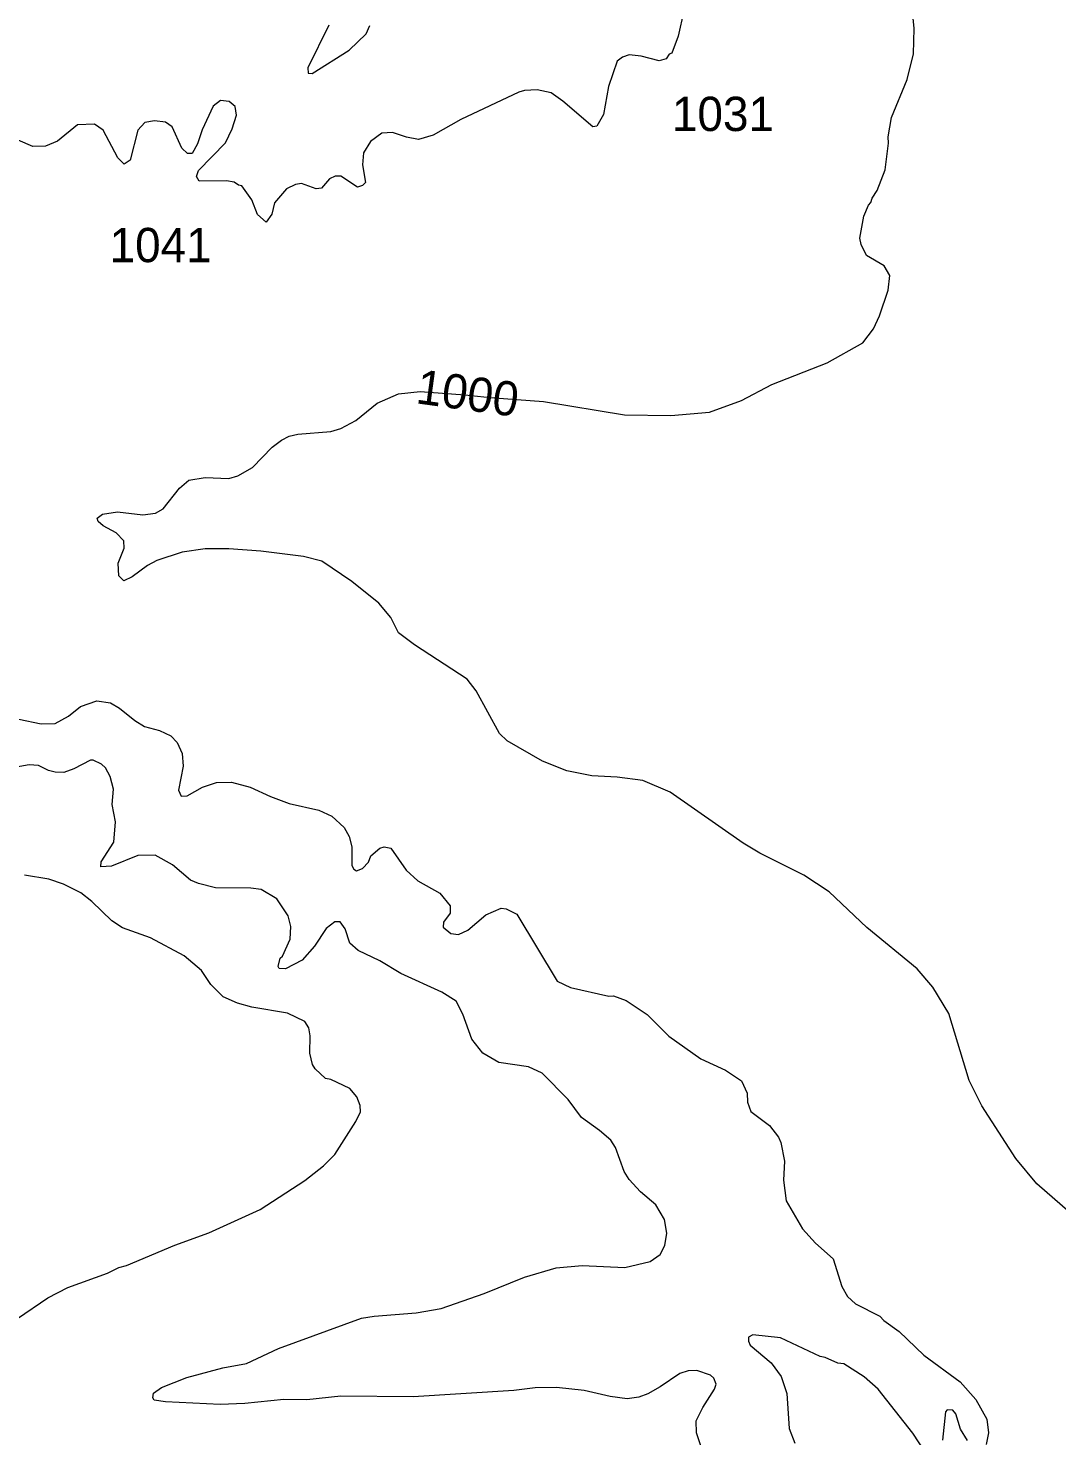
# Model space of a CAD drawing. Header units: kilometres. Extents: x 178.1 to 232.4, y 8228.7 to 8284.8.
# Drawn here: x 205.64 to 210.44, y 8270.56 to 8277.12 of the extents above; entities that cross this region are included whole.
import ezdxf

# ---------------------------------------------------------------- set-up
doc = ezdxf.new("R2010")
doc.units = ezdxf.units.KM
for name, color, linetype in [('1', 7, 'Continuous'), ('2', 7, 'Continuous'), ('21', 7, 'Continuous'), ('61', 7, 'Continuous')]:
    doc.layers.add(name, color=color, linetype=linetype)
doc.styles.add('dgn002', font='dgn002.shx')

msp = doc.modelspace()

# ---------------------------------------------------------------- linework, layer by layer
at = {"layer": '1', "color": 5, "linetype": 'Continuous', "lineweight": 13, "flags": 128}
for points in [[(205.9673, 8274.8364), (205.9921, 8274.8553), (206.0617, 8274.8655), (206.1793, 8274.851), (206.2393, 8274.8591), (206.2751, 8274.8795), (206.3506, 8274.9759), (206.3939, 8275.0137), (206.4699, 8275.0252), (206.5806, 8275.0215), (206.6221, 8275.0336), (206.6912, 8275.0731), (206.782, 8275.1672), (206.8259, 8275.1996), (206.8625, 8275.2178), (206.9027, 8275.2278), (207.0567, 8275.2405), (207.1025, 8275.2537), (207.1728, 8275.2915), (207.2722, 8275.3717), (207.372, 8275.4152), (207.4724, 8275.4268), (207.681, 8275.4112), (207.7988, 8275.399), (208.0475, 8275.3808), (208.4254, 8275.3184), (208.6418, 8275.3151), (208.8218, 8275.3301), (208.97, 8275.3845), (209.1118, 8275.4594), (209.3703, 8275.5599), (209.537, 8275.6542), (209.5857, 8275.7185), (209.6145, 8275.7793), (209.6542, 8275.8984), (209.6622, 8275.9672), (209.6358, 8276.0128), (209.5536, 8276.0608), (209.5288, 8276.1125), (209.5224, 8276.1421), (209.5411, 8276.2449), (209.5622, 8276.2959), (209.5742, 8276.3072), (209.5798, 8276.3282), (209.6026, 8276.3646), (209.6404, 8276.4599), (209.6555, 8276.585), (209.6541, 8276.6146), (209.6704, 8276.7035), (209.7426, 8276.8814), (209.7724, 8277.0006), (209.7757, 8277.1198), (209.7565, 8277.3128)], [(208.701, 8277.2013), (208.6761, 8277.0828), (208.6464, 8277.0046), (208.6338, 8277.0002)], [(208.4466, 8276.9971), (208.4163, 8276.9856), (208.3911, 8276.9667)], [(208.6338, 8277.0002), (208.6189, 8276.9779), (208.5867, 8276.9678), (208.5035, 8276.9909), (208.4466, 8276.9971)], [(208.3911, 8276.9667), (208.3503, 8276.8484), (208.3272, 8276.7175), (208.2958, 8276.6634), (208.278, 8276.6602), (208.138, 8276.7799), (208.083, 8276.8196), (208.0187, 8276.8326), (207.9594, 8276.8294), (207.9318, 8276.8219), (207.6623, 8276.6943), (207.5332, 8276.6218), (207.4641, 8276.6024), (207.4082, 8276.6124), (207.343, 8276.635), (207.2931, 8276.6314), (207.2404, 8276.5917), (207.2082, 8276.5396), (207.2029, 8276.4832), (207.2179, 8276.4011), (207.203, 8276.3866), (207.1811, 8276.3789), (207.1032, 8276.431), (207.0759, 8276.4307), (207.0506, 8276.418), (207.0128, 8276.3747), (206.988, 8276.3721), (206.9192, 8276.3962), (206.8906, 8276.3922), (206.8492, 8276.3717), (206.7935, 8276.3058), (206.7803, 8276.254), (206.7541, 8276.2162), (206.7143, 8276.2522), (206.6875, 8276.3198), (206.6404, 8276.3859), (206.6255, 8276.3885), (206.6055, 8276.4028), (206.5694, 8276.4096), (206.4417, 8276.4067), (206.4301, 8276.4291), (206.4384, 8276.4577), (206.5643, 8276.5863), (206.5954, 8276.6509), (206.6168, 8276.7151), (206.6104, 8276.755), (206.582, 8276.7791), (206.5421, 8276.7831), (206.5072, 8276.7569), (206.4565, 8276.6466), (206.4351, 8276.5807), (206.4098, 8276.5364), (206.3885, 8276.5367), (206.3613, 8276.5619), (206.3168, 8276.66), (206.2854, 8276.6828), (206.2344, 8276.6893), (206.1886, 8276.6806), (206.1557, 8276.6446), (206.1201, 8276.5046), (206.0927, 8276.486), (206.0623, 8276.5157), (205.9939, 8276.6456), (205.9546, 8276.6729), (205.8754, 8276.6696), (205.7811, 8276.5932), (205.726, 8276.5709), (205.6675, 8276.5694), (205.3811, 8276.6912)], [(205.9943, 8274.8001), (205.971, 8274.8208), (205.9673, 8274.8364)], [(206.0641, 8274.6266), (206.0919, 8274.6961), (206.0916, 8274.7309), (206.0552, 8274.7672), (205.9943, 8274.8001)], [(210.5027, 8271.5972), (210.3473, 8271.733), (210.2492, 8271.8503), (210.0915, 8272.0962), (210.0323, 8272.2147), (209.9366, 8272.5269), (209.8626, 8272.6492), (209.79, 8272.7347), (209.5547, 8272.9272), (209.3801, 8273.0934), (209.2617, 8273.1723), (209.0557, 8273.2736), (208.9785, 8273.3205), (208.6384, 8273.5587), (208.5109, 8273.6131), (208.3915, 8273.628), (208.273, 8273.6347), (208.1561, 8273.6576), (208.0428, 8273.7028), (207.8786, 8273.7986), (207.8431, 8273.8327), (207.7332, 8274.0314), (207.6913, 8274.0859), (207.4458, 8274.2463), (207.3717, 8274.3011), (207.3363, 8274.3735), (207.2805, 8274.4393), (207.1534, 8274.5403), (207.0136, 8274.6359), (206.929, 8274.658), (206.73, 8274.6829), (206.581, 8274.6928), (206.4706, 8274.6928), (206.3628, 8274.6782), (206.2452, 8274.6391), (206.2011, 8274.6152), (206.1292, 8274.5625), (206.0913, 8274.5447), (206.0678, 8274.5679), (206.0641, 8274.6266)]]:
    msp.add_lwpolyline(points, dxfattribs=at)
at = {"layer": '2', "color": 3, "linetype": 'Continuous', "lineweight": 0, "flags": 128}
for points in [[(207.0474, 8277.1344), (206.9484, 8276.9354), (206.9499, 8276.9106), (206.9695, 8276.91), (207.1417, 8277.0184), (207.2208, 8277.094), (207.2374, 8277.1325)], [(205.602, 8273.8993), (205.706, 8273.8778), (205.7704, 8273.8783), (205.8326, 8273.913), (205.8886, 8273.9573), (205.9652, 8273.985), (206.0286, 8273.9755), (206.071, 8273.9497), (206.1415, 8273.8929), (206.1869, 8273.8652), (206.2574, 8273.8465), (206.3103, 8273.8216), (206.34, 8273.7896), (206.3633, 8273.7388), (206.3669, 8273.6796), (206.3456, 8273.5685), (206.3586, 8273.5395), (206.3857, 8273.5416), (206.4575, 8273.5817), (206.5233, 8273.6032), (206.5925, 8273.6048), (206.6792, 8273.5821), (206.7744, 8273.5383), (206.8618, 8273.5064), (206.9994, 8273.4753), (207.0605, 8273.4464), (207.1187, 8273.3946), (207.1413, 8273.352), (207.1537, 8273.3036), (207.1538, 8273.2162), (207.1626, 8273.1997), (207.1758, 8273.1921), (207.2035, 8273.2031), (207.2313, 8273.2324), (207.2431, 8273.261), (207.2852, 8273.2977), (207.3051, 8273.3034), (207.3351, 8273.2981), (207.407, 8273.1954), (207.4616, 8273.1457), (207.5645, 8273.0883), (207.6128, 8273.0285), (207.613, 8272.9939), (207.582, 8272.9529), (207.5801, 8272.9295), (207.6157, 8272.8991), (207.6506, 8272.8957), (207.6953, 8272.9152), (207.7788, 8272.9868), (207.8507, 8273.0171), (207.873, 8273.0154), (207.9234, 8272.989), (208.1107, 8272.6779), (208.1733, 8272.6484), (208.3523, 8272.6077), (208.3741, 8272.6087), (208.4327, 8272.5876), (208.5314, 8272.5217), (208.6325, 8272.4209), (208.7807, 8272.3148), (208.8959, 8272.262), (208.9703, 8272.2124), (208.9969, 8272.1554), (208.9993, 8272.1138), (209.014, 8272.0692)], [(207.8395, 8272.2977), (207.764, 8272.3412), (207.7139, 8272.4071), (207.672, 8272.5241), (207.6407, 8272.5842), (207.5742, 8272.6268), (207.3829, 8272.7126), (207.2838, 8272.772), (207.1839, 8272.8206), (207.144, 8272.8552), (207.1227, 8272.9211), (207.0999, 8272.9535), (207.0744, 8272.9543), (207.0337, 8272.9229), (206.9793, 8272.8405), (206.9227, 8272.7749), (206.8452, 8272.7343), (206.815, 8272.7372), (206.81, 8272.7458), (206.8201, 8272.7842), (206.8312, 8272.7942), (206.8666, 8272.8734), (206.8689, 8272.9323), (206.8568, 8272.9823), (206.8036, 8273.061), (206.7309, 8273.1042), (206.6827, 8273.1109), (206.5181, 8273.1125), (206.4387, 8273.1327), (206.4016, 8273.149), (206.3175, 8273.2196), (206.2376, 8273.2654), (206.1565, 8273.2638), (206.0335, 8273.2133), (205.9838, 8273.2102), (205.9856, 8273.2338), (206.0441, 8273.3252), (206.0527, 8273.4198), (206.0363, 8273.5005), (206.0427, 8273.5729), (206.0267, 8273.6315), (206.0048, 8273.6722), (205.9861, 8273.6891), (205.9473, 8273.7083), (205.9354, 8273.7082), (205.858, 8273.6668), (205.8115, 8273.6509), (205.7713, 8273.6513), (205.739, 8273.6597), (205.6926, 8273.6835), (205.6504, 8273.6855), (205.5892, 8273.6758)], [(205.5955, 8271.1049), (205.7371, 8271.2004), (205.8298, 8271.2491), (206.0141, 8271.3152), (206.0681, 8271.3431), (206.1031, 8271.3521), (206.3285, 8271.4467), (206.4871, 8271.5046), (206.7268, 8271.6129), (206.9348, 8271.7482), (207.0215, 8271.8165), (207.0754, 8271.8688), (207.1731, 8272.0225), (207.1948, 8272.0682), (207.1933, 8272.0981), (207.1767, 8272.1383), (207.1443, 8272.1772), (207.0557, 8272.2188), (207.031, 8272.2237), (206.9834, 8272.2693), (206.9709, 8272.2894), (206.9581, 8272.3417), (206.9594, 8272.422), (206.953, 8272.4601), (206.9346, 8272.4888), (206.8538, 8272.5278), (206.6879, 8272.5564), (206.6215, 8272.5747), (206.5536, 8272.6038), (206.4959, 8272.6612), (206.4524, 8272.7274), (206.3719, 8272.7948), (206.2155, 8272.8788), (206.0847, 8272.9261), (206.035, 8272.9589), (205.9418, 8273.0491), (205.8901, 8273.0897), (205.8104, 8273.1301), (205.741, 8273.1526), (205.6273, 8273.1719)], [(208.0412, 8272.2479), (207.9783, 8272.2779), (207.8395, 8272.2977)], [(208.3616, 8271.9356), (208.3092, 8271.9818), (208.2248, 8272.0418), (208.1627, 8272.1251), (208.0412, 8272.2479)], [(209.014, 8272.0692), (209.1016, 8272.0037), (209.1427, 8271.9505), (209.154, 8271.9245), (209.1717, 8271.8387)], [(208.788, 8270.4929), (208.7601, 8270.5719), (208.7598, 8270.6282), (208.7899, 8270.6898), (208.8454, 8270.7748), (208.8524, 8270.7985), (208.8416, 8270.8267), (208.8263, 8270.8409), (208.7626, 8270.8623), (208.7224, 8270.8609), (208.6828, 8270.8477), (208.5919, 8270.7855), (208.5341, 8270.7537), (208.4918, 8270.7382), (208.4375, 8270.7293), (208.3577, 8270.7406), (208.237, 8270.7691), (208.1075, 8270.7833), (208.008, 8270.7819), (207.9099, 8270.7689), (207.4392, 8270.7392), (207.1034, 8270.7424), (206.9447, 8270.7261), (206.8366, 8270.7276), (206.6557, 8270.7079), (206.5405, 8270.703), (206.2854, 8270.7159), (206.2327, 8270.7245), (206.2255, 8270.7341), (206.2291, 8270.7558), (206.2666, 8270.7825), (206.3841, 8270.8298), (206.5524, 8270.8741), (206.6636, 8270.8951), (206.8124, 8270.9643), (207.1989, 8271.1063), (207.2574, 8271.116), (207.4536, 8271.1308), (207.5701, 8271.1513), (207.771, 8271.2215), (207.9593, 8271.2973), (208.1062, 8271.3415), (208.2278, 8271.3515), (208.4261, 8271.3416), (208.5452, 8271.3699), (208.5917, 8271.4036), (208.6135, 8271.4454), (208.6219, 8271.5029), (208.6111, 8271.5666), (208.5709, 8271.6346), (208.5002, 8271.6955), (208.4463, 8271.7531), (208.4231, 8271.7895), (208.3828, 8271.9011), (208.3616, 8271.9356)], [(209.1717, 8271.8387), (209.1669, 8271.7491), (209.1793, 8271.6528)], [(209.1793, 8271.6528), (209.2553, 8271.5232), (209.3155, 8271.4563), (209.3973, 8271.382), (209.4381, 8271.2534), (209.4648, 8271.2067), (209.5028, 8271.1737), (209.6148, 8271.1156), (209.6338, 8271.0955), (209.7062, 8271.0441), (209.8209, 8270.933), (209.9898, 8270.8099), (210.0627, 8270.727), (210.1148, 8270.6347), (210.1214, 8270.5712), (210.112, 8270.5164)], [(209.8277, 8270.4803), (209.7693, 8270.5701), (209.6074, 8270.7758), (209.5422, 8270.8329), (209.4474, 8270.8937), (209.4199, 8270.897), (209.3602, 8270.9231), (209.338, 8270.9269), (209.153, 8271.0142), (209.0231, 8271.0286), (209.0026, 8271.0169), (209.0026, 8270.9986), (209.0118, 8270.9797), (209.1095, 8270.8982), (209.1555, 8270.834), (209.1815, 8270.7556), (209.1932, 8270.5911), (209.2187, 8270.5233)], [(210.0245, 8270.5365), (209.9913, 8270.5881), (209.9695, 8270.6605), (209.9564, 8270.6779), (209.93, 8270.6793), (209.921, 8270.6695), (209.9079, 8270.5375)]]:
    msp.add_lwpolyline(points, dxfattribs=at)

# ---------------------------------------------------------------- texts
at = {"layer": '21', "color": 7, "linetype": 'Continuous', "lineweight": 0, "style": 'dgn002'}
for s, p in [('1031', (208.6462, 8276.6411)), ('1041', (206.0246, 8276.0296))]:
    msp.add_text(s, height=0.16, dxfattribs=at).set_placement(p)
at = {"layer": '61', "color": 212, "linetype": 'Continuous', "lineweight": 0, "true_color": 0xd200d2, "style": 'dgn002'}
msp.add_text('1000', height=0.16, rotation=352.21023, dxfattribs=at).set_placement((207.4479, 8275.3724))

doc.saveas('drawing.dxf')
